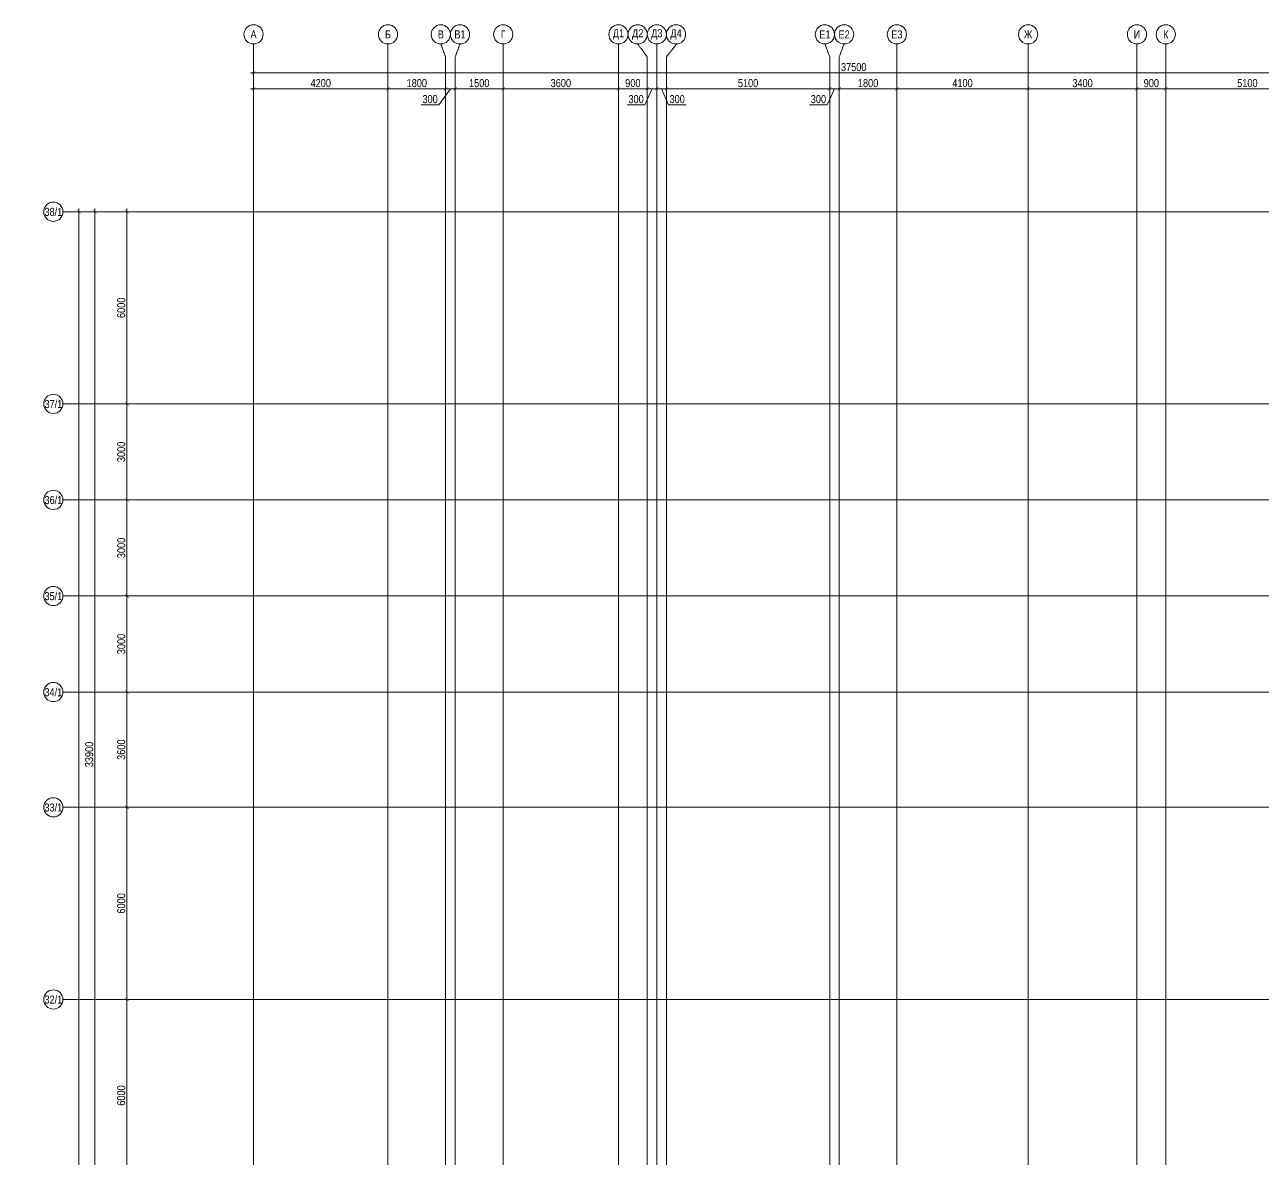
# Model space of a CAD drawing. Header units: millimetres. Extents: x -328335 to 1460319, y -208171 to 164069.
# Drawn here: x 293626 to 332320, y 105110 to 140539 of the extents above; entities that cross this region are included whole.
import ezdxf
from ezdxf import colors
from ezdxf.entities.mleader import LeaderData, LeaderLine
from ezdxf.enums import TextEntityAlignment as Align
from ezdxf.math import Vec2, Vec3

# ---------------------------------------------------------------- set-up
doc = ezdxf.new("R2010")
doc.units = ezdxf.units.MM
doc.header["$LTSCALE"] = 0.5
doc.linetypes.add('CENTER', pattern=[50.8, 31.75, -6.35, 6.35, -6.35])
doc.layers.get('Defpoints').update_dxf_attribs({"color": 140})
doc.layers.add('АЦ_Выноски', color=7, linetype='Continuous', lineweight=5)
doc.layers.add('РД_Оси_размер', color=8, linetype='Continuous', lineweight=0)
doc.layers.add('РД_Оси_100', color=7, linetype='Continuous', lineweight=0, true_color=0x525252)
doc.styles.add('style1', font='ARIALN.TTF')
doc.styles.add('ккк', font='isocpeur.ttf', dxfattribs={"width": 0.85, "oblique": 15})
doc.dimstyles.new('Dim100_ареал', dxfattribs={"dimscale": 100, "dimtxt": 2.5, "dimasz": 1, "dimexe": 1, "dimexo": 1, "dimgap": 0.5, "dimtad": 1, "dimzin": 12, "dimdsep": 46, "dimtxsty": 'style1', "dimblk": 'ARCHTICK', "dimcen": 1, "dimdle": 1, "dimaunit": 1, "dimadec": 0, "dimazin": 3, "dimtfac": 1, "dimtmove": 1, "dimatfit": 3, "dimldrblk": 'OPEN30', "dimfxl": 2, "dimfxlon": 1, "dimtolj": 1, "dimtzin": 0, "dimlwd": 5, "dimlwe": 5, "dimarcsym": 0})

# ---------------------------------------------------------------- blocks, each defined once
blk = doc.blocks.new('_Dot')
at = {"color": 0, "linetype": 'ByBlock', "lineweight": -2}
blk.add_line((-0.5, 0), (-1, 0), dxfattribs=at)
at = {"color": 0, "linetype": 'ByBlock', "const_width": 0.5}
blk.add_lwpolyline([(-0.25, 0, 1), (0.25, 0, 1)], format="xyb", close=True, dxfattribs=at)
blk = doc.blocks.new('A-iden')
at = {"linetype": 'Continuous', "lineweight": 5}
blk.add_circle((0, -4), 3, dxfattribs=at)
at = {"color": 0, "linetype": 'Continuous', "lineweight": 20, "style": 'ккк', "width": 0.85}
blk.add_attdef('ID', text='', height=4, dxfattribs=at).set_placement((0.31, -3.85), align=Align.MIDDLE_CENTER)
blk = doc.blocks.new('_ArchTick')
at = {"color": 0, "linetype": 'ByBlock', "const_width": 0.15}
blk.add_lwpolyline([(-0.5, -0.5), (0.5, 0.5)], dxfattribs=at)
blk = doc.blocks.new('*D215')
at = {"layer": 'Defpoints', "color": 0, "transparency": 16777216}
for p in [(-5455, 134700), (-2955, 134700), (-2955, 0)]:
    blk.add_point(p, dxfattribs=at)
at = {"layer": 'РД_Оси_размер', "color": 0, "lineweight": 5, "transparency": 16777216}
for p, q in [((-5255, 134700), (-5555, 134700)), ((-5455, -100), (-5455, 134800)), ((-5255, 0), (-5555, 0))]:
    blk.add_line(p, q, dxfattribs=at)
at = {"layer": 'РД_Оси_размер', "color": 0, "lineweight": 5, "transparency": 16777216, "xscale": 100, "yscale": 100, "zscale": 100}
for p, rotation in [((-5455, 134700), 90), ((-5455, 0), 270)]:
    blk.add_blockref('_ArchTick', p, dxfattribs=dict(at, rotation=rotation))
at = {"layer": 'РД_Оси_размер', "color": 0, "transparency": 16777216, "insert": (-5633, 67350), "char_height": 250, "attachment_point": 5, "rotation": 90, "style": 'style1'}
blk.add_mtext('\\A1;134700', dxfattribs=at)
blk = doc.blocks.new('_Open30')
at = {"color": 0, "linetype": 'ByBlock', "lineweight": -2}
for p, q in [((-1, 0.27), (0, 0)), ((0, 0), (-1, -0.27)), ((0, 0), (-1, 0))]:
    blk.add_line(p, q, dxfattribs=at)
blk = doc.blocks.new('*D244')
at = {"layer": 'Defpoints', "color": 0, "transparency": 16777216}
for p in [(-3955, 110100), (-2955, 110100), (-2955, 104100)]:
    blk.add_point(p, dxfattribs=at)
at = {"layer": 'РД_Оси_размер', "color": 0, "lineweight": 5, "transparency": 16777216}
for p, q in [((-3755, 110100), (-4055, 110100)), ((-3955, 104000), (-3955, 110200)), ((-3755, 104100), (-4055, 104100))]:
    blk.add_line(p, q, dxfattribs=at)
at = {"layer": 'РД_Оси_размер', "color": 0, "lineweight": 5, "transparency": 16777216, "xscale": 100, "yscale": 100, "zscale": 100}
for p, rotation in [((-3955, 110100), 90), ((-3955, 104100), 270)]:
    blk.add_blockref('_ArchTick', p, dxfattribs=dict(at, rotation=rotation))
at = {"layer": 'РД_Оси_размер', "color": 0, "transparency": 16777216, "insert": (-4133, 107100), "char_height": 250, "attachment_point": 5, "rotation": 90, "style": 'style1'}
blk.add_mtext('\\A1;6000', dxfattribs=at)
blk = doc.blocks.new('*D245')
at = {"layer": 'Defpoints', "color": 0, "transparency": 16777216}
for p in [(-3955, 116100), (-2955, 116100), (-2955, 110100)]:
    blk.add_point(p, dxfattribs=at)
at = {"layer": 'РД_Оси_размер', "color": 0, "lineweight": 5, "transparency": 16777216}
for p, q in [((-3755, 116100), (-4055, 116100)), ((-3955, 110000), (-3955, 116200)), ((-3755, 110100), (-4055, 110100))]:
    blk.add_line(p, q, dxfattribs=at)
at = {"layer": 'РД_Оси_размер', "color": 0, "lineweight": 5, "transparency": 16777216, "xscale": 100, "yscale": 100, "zscale": 100}
for p, rotation in [((-3955, 116100), 90), ((-3955, 110100), 270)]:
    blk.add_blockref('_ArchTick', p, dxfattribs=dict(at, rotation=rotation))
at = {"layer": 'РД_Оси_размер', "color": 0, "transparency": 16777216, "insert": (-4133, 113100), "char_height": 250, "attachment_point": 5, "rotation": 90, "style": 'style1'}
blk.add_mtext('\\A1;6000', dxfattribs=at)
blk = doc.blocks.new('*D246')
at = {"layer": 'Defpoints', "color": 0, "transparency": 16777216}
for p in [(-3955, 119700), (-2955, 119700), (-2955, 116100)]:
    blk.add_point(p, dxfattribs=at)
at = {"layer": 'РД_Оси_размер', "color": 0, "lineweight": 5, "transparency": 16777216}
for p, q in [((-3755, 119700), (-4055, 119700)), ((-3955, 116000), (-3955, 119800)), ((-3755, 116100), (-4055, 116100))]:
    blk.add_line(p, q, dxfattribs=at)
at = {"layer": 'РД_Оси_размер', "color": 0, "lineweight": 5, "transparency": 16777216, "xscale": 100, "yscale": 100, "zscale": 100}
for p, rotation in [((-3955, 119700), 90), ((-3955, 116100), 270)]:
    blk.add_blockref('_ArchTick', p, dxfattribs=dict(at, rotation=rotation))
at = {"layer": 'РД_Оси_размер', "color": 0, "transparency": 16777216, "insert": (-4133, 117900), "char_height": 250, "attachment_point": 5, "rotation": 90, "style": 'style1'}
blk.add_mtext('\\A1;3600', dxfattribs=at)
blk = doc.blocks.new('*D247')
at = {"layer": 'Defpoints', "color": 0, "transparency": 16777216}
for p in [(-3955, 122700), (-2955, 122700), (-2955, 119700)]:
    blk.add_point(p, dxfattribs=at)
at = {"layer": 'РД_Оси_размер', "color": 0, "lineweight": 5, "transparency": 16777216}
for p, q in [((-3755, 122700), (-4055, 122700)), ((-3955, 119600), (-3955, 122800)), ((-3755, 119700), (-4055, 119700))]:
    blk.add_line(p, q, dxfattribs=at)
at = {"layer": 'РД_Оси_размер', "color": 0, "lineweight": 5, "transparency": 16777216, "xscale": 100, "yscale": 100, "zscale": 100}
for p, rotation in [((-3955, 122700), 90), ((-3955, 119700), 270)]:
    blk.add_blockref('_ArchTick', p, dxfattribs=dict(at, rotation=rotation))
at = {"layer": 'РД_Оси_размер', "color": 0, "transparency": 16777216, "insert": (-4133, 121200), "char_height": 250, "attachment_point": 5, "rotation": 90, "style": 'style1'}
blk.add_mtext('\\A1;3000', dxfattribs=at)
blk = doc.blocks.new('*D248')
at = {"layer": 'Defpoints', "color": 0, "transparency": 16777216}
for p in [(-3955, 125700), (-2955, 125700), (-2955, 122700)]:
    blk.add_point(p, dxfattribs=at)
at = {"layer": 'РД_Оси_размер', "color": 0, "lineweight": 5, "transparency": 16777216}
for p, q in [((-3955, 122600), (-3955, 125800)), ((-3755, 125700), (-4055, 125700)), ((-3755, 122700), (-4055, 122700))]:
    blk.add_line(p, q, dxfattribs=at)
at = {"layer": 'РД_Оси_размер', "color": 0, "lineweight": 5, "transparency": 16777216, "xscale": 100, "yscale": 100, "zscale": 100}
for p, rotation in [((-3955, 125700), 90), ((-3955, 122700), 270)]:
    blk.add_blockref('_ArchTick', p, dxfattribs=dict(at, rotation=rotation))
at = {"layer": 'РД_Оси_размер', "color": 0, "transparency": 16777216, "insert": (-4133, 124200), "char_height": 250, "attachment_point": 5, "rotation": 90, "style": 'style1'}
blk.add_mtext('\\A1;3000', dxfattribs=at)
blk = doc.blocks.new('*D249')
at = {"layer": 'Defpoints', "color": 0, "transparency": 16777216}
for p in [(-3955, 128700), (-2955, 128700), (-2955, 125700)]:
    blk.add_point(p, dxfattribs=at)
at = {"layer": 'РД_Оси_размер', "color": 0, "lineweight": 5, "transparency": 16777216}
for p, q in [((-3755, 128700), (-4055, 128700)), ((-3955, 125600), (-3955, 128800)), ((-3755, 125700), (-4055, 125700))]:
    blk.add_line(p, q, dxfattribs=at)
at = {"layer": 'РД_Оси_размер', "color": 0, "lineweight": 5, "transparency": 16777216, "xscale": 100, "yscale": 100, "zscale": 100}
for p, rotation in [((-3955, 128700), 90), ((-3955, 125700), 270)]:
    blk.add_blockref('_ArchTick', p, dxfattribs=dict(at, rotation=rotation))
at = {"layer": 'РД_Оси_размер', "color": 0, "transparency": 16777216, "insert": (-4133, 127200), "char_height": 250, "attachment_point": 5, "rotation": 90, "style": 'style1'}
blk.add_mtext('\\A1;3000', dxfattribs=at)
blk = doc.blocks.new('*D250')
at = {"layer": 'Defpoints', "color": 0, "transparency": 16777216}
for p in [(-3955, 134700), (-2955, 134700), (-2955, 128700)]:
    blk.add_point(p, dxfattribs=at)
at = {"layer": 'РД_Оси_размер', "color": 0, "lineweight": 5, "transparency": 16777216}
for p, q in [((-3755, 134700), (-4055, 134700)), ((-3955, 128600), (-3955, 134800)), ((-3755, 128700), (-4055, 128700))]:
    blk.add_line(p, q, dxfattribs=at)
at = {"layer": 'РД_Оси_размер', "color": 0, "lineweight": 5, "transparency": 16777216, "xscale": 100, "yscale": 100, "zscale": 100}
for p, rotation in [((-3955, 134700), 90), ((-3955, 128700), 270)]:
    blk.add_blockref('_ArchTick', p, dxfattribs=dict(at, rotation=rotation))
at = {"layer": 'РД_Оси_размер', "color": 0, "transparency": 16777216, "insert": (-4133, 131700), "char_height": 250, "attachment_point": 5, "rotation": 90, "style": 'style1'}
blk.add_mtext('\\A1;6000', dxfattribs=at)
blk = doc.blocks.new('*D303')
at = {"layer": 'Defpoints', "color": 0, "transparency": 16777216}
for p in [(-4955, 134700), (-2955, 134700), (-2955, 100800)]:
    blk.add_point(p, dxfattribs=at)
at = {"layer": 'РД_Оси_размер', "color": 0, "lineweight": 5, "transparency": 16777216}
for p, q in [((-4755, 134700), (-5055, 134700)), ((-4955, 100700), (-4955, 134800)), ((-4755, 100800), (-5055, 100800))]:
    blk.add_line(p, q, dxfattribs=at)
at = {"layer": 'РД_Оси_размер', "color": 0, "lineweight": 5, "transparency": 16777216, "xscale": 100, "yscale": 100, "zscale": 100}
for p, rotation in [((-4955, 134700), 90), ((-4955, 100800), 270)]:
    blk.add_blockref('_ArchTick', p, dxfattribs=dict(at, rotation=rotation))
at = {"layer": 'РД_Оси_размер', "color": 0, "transparency": 16777216, "insert": (-5133, 117750), "char_height": 250, "attachment_point": 5, "rotation": 90, "style": 'style1'}
blk.add_mtext('\\A1;33900', dxfattribs=at)
blk = doc.blocks.new('*D346')
at = {"layer": 'Defpoints', "color": 0, "transparency": 16777216}
for p in [(37500, 139039), (0, 137039), (37500, 137039)]:
    blk.add_point(p, dxfattribs=at)
at = {"layer": 'РД_Оси_размер', "color": 0, "lineweight": 5, "transparency": 16777216}
for p, q in [((-100, 139039), (37600, 139039)), ((0, 138839), (0, 139139)), ((37500, 138839), (37500, 139139))]:
    blk.add_line(p, q, dxfattribs=at)
at = {"layer": 'РД_Оси_размер', "color": 0, "lineweight": 5, "transparency": 16777216, "xscale": 100, "yscale": 100, "zscale": 100, "rotation": 180}
blk.add_blockref('_ArchTick', (0, 139039), dxfattribs=at)
at = {"layer": 'РД_Оси_размер', "color": 0, "lineweight": 5, "transparency": 16777216, "xscale": 100, "yscale": 100, "zscale": 100}
blk.add_blockref('_ArchTick', (37500, 139039), dxfattribs=at)
at = {"layer": 'РД_Оси_размер', "color": 0, "transparency": 16777216, "insert": (18750, 139216), "char_height": 250, "attachment_point": 5, "style": 'style1'}
blk.add_mtext('\\A1;37500', dxfattribs=at)
blk = doc.blocks.new('*D348')
at = {"layer": 'Defpoints', "color": 0, "transparency": 16777216}
for p in [(4200, 138539), (0, 137039), (4200, 137039)]:
    blk.add_point(p, dxfattribs=at)
at = {"layer": 'РД_Оси_размер', "color": 0, "lineweight": 5, "transparency": 16777216}
for p, q in [((-100, 138539), (4300, 138539)), ((0, 138339), (0, 138639)), ((4200, 138339), (4200, 138639))]:
    blk.add_line(p, q, dxfattribs=at)
at = {"layer": 'РД_Оси_размер', "color": 0, "lineweight": 5, "transparency": 16777216, "xscale": 100, "yscale": 100, "zscale": 100, "rotation": 180}
blk.add_blockref('_ArchTick', (0, 138539), dxfattribs=at)
at = {"layer": 'РД_Оси_размер', "color": 0, "lineweight": 5, "transparency": 16777216, "xscale": 100, "yscale": 100, "zscale": 100}
blk.add_blockref('_ArchTick', (4200, 138539), dxfattribs=at)
at = {"layer": 'РД_Оси_размер', "color": 0, "transparency": 16777216, "insert": (2100, 138716), "char_height": 250, "attachment_point": 5, "style": 'style1'}
blk.add_mtext('\\A1;4200', dxfattribs=at)
blk = doc.blocks.new('*D349')
at = {"layer": 'Defpoints', "color": 0, "transparency": 16777216}
for p in [(6000, 138539), (4200, 137039), (6000, 137039)]:
    blk.add_point(p, dxfattribs=at)
at = {"layer": 'РД_Оси_размер', "color": 0, "lineweight": 5, "transparency": 16777216}
for p, q in [((4100, 138539), (6100, 138539)), ((4200, 138339), (4200, 138639)), ((6000, 138339), (6000, 138639))]:
    blk.add_line(p, q, dxfattribs=at)
at = {"layer": 'РД_Оси_размер', "color": 0, "lineweight": 5, "transparency": 16777216, "xscale": 100, "yscale": 100, "zscale": 100, "rotation": 180}
blk.add_blockref('_ArchTick', (4200, 138539), dxfattribs=at)
at = {"layer": 'РД_Оси_размер', "color": 0, "lineweight": 5, "transparency": 16777216, "xscale": 100, "yscale": 100, "zscale": 100}
blk.add_blockref('_ArchTick', (6000, 138539), dxfattribs=at)
at = {"layer": 'РД_Оси_размер', "color": 0, "transparency": 16777216, "insert": (5100, 138716), "char_height": 250, "attachment_point": 5, "style": 'style1'}
blk.add_mtext('\\A1;1800', dxfattribs=at)
blk = doc.blocks.new('*D350')
at = {"layer": 'Defpoints', "color": 0, "transparency": 16777216}
for p in [(6300, 138539), (6000, 137039), (6300, 137039)]:
    blk.add_point(p, dxfattribs=at)
at = {"layer": 'РД_Оси_размер', "color": 0, "lineweight": 5, "transparency": 16777216}
for p, q in [((6150, 138539), (5792, 138039)), ((5900, 138539), (6400, 138539)), ((6000, 138339), (6000, 138639)), ((6300, 138339), (6300, 138639)), ((5792, 138039), (5240, 138039))]:
    blk.add_line(p, q, dxfattribs=at)
at = {"layer": 'РД_Оси_размер', "color": 0, "lineweight": 5, "transparency": 16777216, "xscale": 100, "yscale": 100, "zscale": 100, "rotation": 180}
blk.add_blockref('_ArchTick', (6000, 138539), dxfattribs=at)
at = {"layer": 'РД_Оси_размер', "color": 0, "lineweight": 5, "transparency": 16777216, "xscale": 100, "yscale": 100, "zscale": 100}
blk.add_blockref('_ArchTick', (6300, 138539), dxfattribs=at)
at = {"layer": 'РД_Оси_размер', "color": 0, "transparency": 16777216, "insert": (5516, 138216), "char_height": 250, "attachment_point": 5, "style": 'style1'}
blk.add_mtext('\\A1;300', dxfattribs=at)
blk = doc.blocks.new('*D351')
at = {"layer": 'Defpoints', "color": 0, "transparency": 16777216}
for p in [(7800, 138539), (6300, 137039), (7800, 137039)]:
    blk.add_point(p, dxfattribs=at)
at = {"layer": 'РД_Оси_размер', "color": 0, "lineweight": 5, "transparency": 16777216}
for p, q in [((6200, 138539), (7900, 138539)), ((6300, 138339), (6300, 138639)), ((7800, 138339), (7800, 138639))]:
    blk.add_line(p, q, dxfattribs=at)
at = {"layer": 'РД_Оси_размер', "color": 0, "lineweight": 5, "transparency": 16777216, "xscale": 100, "yscale": 100, "zscale": 100, "rotation": 180}
blk.add_blockref('_ArchTick', (6300, 138539), dxfattribs=at)
at = {"layer": 'РД_Оси_размер', "color": 0, "lineweight": 5, "transparency": 16777216, "xscale": 100, "yscale": 100, "zscale": 100}
blk.add_blockref('_ArchTick', (7800, 138539), dxfattribs=at)
at = {"layer": 'РД_Оси_размер', "color": 0, "transparency": 16777216, "insert": (7050, 138716), "char_height": 250, "attachment_point": 5, "style": 'style1'}
blk.add_mtext('\\A1;1500', dxfattribs=at)
blk = doc.blocks.new('*D352')
at = {"layer": 'Defpoints', "color": 0, "transparency": 16777216}
for p in [(11400, 138539), (7800, 137039), (11400, 137039)]:
    blk.add_point(p, dxfattribs=at)
at = {"layer": 'РД_Оси_размер', "color": 0, "lineweight": 5, "transparency": 16777216}
for p, q in [((7700, 138539), (11500, 138539)), ((7800, 138339), (7800, 138639)), ((11400, 138339), (11400, 138639))]:
    blk.add_line(p, q, dxfattribs=at)
at = {"layer": 'РД_Оси_размер', "color": 0, "lineweight": 5, "transparency": 16777216, "xscale": 100, "yscale": 100, "zscale": 100, "rotation": 180}
blk.add_blockref('_ArchTick', (7800, 138539), dxfattribs=at)
at = {"layer": 'РД_Оси_размер', "color": 0, "lineweight": 5, "transparency": 16777216, "xscale": 100, "yscale": 100, "zscale": 100}
blk.add_blockref('_ArchTick', (11400, 138539), dxfattribs=at)
at = {"layer": 'РД_Оси_размер', "color": 0, "transparency": 16777216, "insert": (9600, 138716), "char_height": 250, "attachment_point": 5, "style": 'style1'}
blk.add_mtext('\\A1;3600', dxfattribs=at)
blk = doc.blocks.new('*D353')
at = {"layer": 'Defpoints', "color": 0, "transparency": 16777216}
for p in [(12300, 138539), (11400, 137039), (12300, 137039)]:
    blk.add_point(p, dxfattribs=at)
at = {"layer": 'РД_Оси_размер', "color": 0, "lineweight": 5, "transparency": 16777216}
for p, q in [((11300, 138539), (12400, 138539)), ((11400, 138339), (11400, 138639)), ((12300, 138339), (12300, 138639))]:
    blk.add_line(p, q, dxfattribs=at)
at = {"layer": 'РД_Оси_размер', "color": 0, "lineweight": 5, "transparency": 16777216, "xscale": 100, "yscale": 100, "zscale": 100, "rotation": 180}
blk.add_blockref('_ArchTick', (11400, 138539), dxfattribs=at)
at = {"layer": 'РД_Оси_размер', "color": 0, "lineweight": 5, "transparency": 16777216, "xscale": 100, "yscale": 100, "zscale": 100}
blk.add_blockref('_ArchTick', (12300, 138539), dxfattribs=at)
at = {"layer": 'РД_Оси_размер', "color": 0, "transparency": 16777216, "insert": (11850, 138716), "char_height": 250, "attachment_point": 5, "style": 'style1'}
blk.add_mtext('\\A1;900', dxfattribs=at)
blk = doc.blocks.new('*D354')
at = {"layer": 'Defpoints', "color": 0, "transparency": 16777216}
for p in [(12600, 138539), (12300, 137039), (12600, 137039)]:
    blk.add_point(p, dxfattribs=at)
at = {"layer": 'РД_Оси_размер', "color": 0, "lineweight": 5, "transparency": 16777216}
for p, q in [((12200, 138539), (12700, 138539)), ((12450, 138539), (12229, 138039)), ((12300, 138339), (12300, 138639)), ((12600, 138339), (12600, 138639)), ((12229, 138039), (11676, 138039))]:
    blk.add_line(p, q, dxfattribs=at)
at = {"layer": 'РД_Оси_размер', "color": 0, "lineweight": 5, "transparency": 16777216, "xscale": 100, "yscale": 100, "zscale": 100, "rotation": 180}
blk.add_blockref('_ArchTick', (12300, 138539), dxfattribs=at)
at = {"layer": 'РД_Оси_размер', "color": 0, "lineweight": 5, "transparency": 16777216, "xscale": 100, "yscale": 100, "zscale": 100}
blk.add_blockref('_ArchTick', (12600, 138539), dxfattribs=at)
at = {"layer": 'РД_Оси_размер', "color": 0, "transparency": 16777216, "insert": (11952, 138216), "char_height": 250, "attachment_point": 5, "style": 'style1'}
blk.add_mtext('\\A1;300', dxfattribs=at)
blk = doc.blocks.new('*D355')
at = {"layer": 'Defpoints', "color": 0, "transparency": 16777216}
for p in [(12900, 138539), (12600, 137039), (12900, 137039)]:
    blk.add_point(p, dxfattribs=at)
at = {"layer": 'РД_Оси_размер', "color": 0, "lineweight": 5, "transparency": 16777216}
for p, q in [((12500, 138539), (13000, 138539)), ((12600, 138339), (12600, 138639)), ((12750, 138539), (12959, 138039)), ((12900, 138339), (12900, 138639)), ((12959, 138039), (13511, 138039))]:
    blk.add_line(p, q, dxfattribs=at)
at = {"layer": 'РД_Оси_размер', "color": 0, "lineweight": 5, "transparency": 16777216, "xscale": 100, "yscale": 100, "zscale": 100, "rotation": 180}
blk.add_blockref('_ArchTick', (12600, 138539), dxfattribs=at)
at = {"layer": 'РД_Оси_размер', "color": 0, "lineweight": 5, "transparency": 16777216, "xscale": 100, "yscale": 100, "zscale": 100}
blk.add_blockref('_ArchTick', (12900, 138539), dxfattribs=at)
at = {"layer": 'РД_Оси_размер', "color": 0, "transparency": 16777216, "insert": (13235, 138216), "char_height": 250, "attachment_point": 5, "style": 'style1'}
blk.add_mtext('\\A1;300', dxfattribs=at)
blk = doc.blocks.new('*D356')
at = {"layer": 'Defpoints', "color": 0, "transparency": 16777216}
for p in [(18000, 138539), (12900, 137039), (18000, 137039)]:
    blk.add_point(p, dxfattribs=at)
at = {"layer": 'РД_Оси_размер', "color": 0, "lineweight": 5, "transparency": 16777216}
for p, q in [((12800, 138539), (18100, 138539)), ((12900, 138339), (12900, 138639)), ((18000, 138339), (18000, 138639))]:
    blk.add_line(p, q, dxfattribs=at)
at = {"layer": 'РД_Оси_размер', "color": 0, "lineweight": 5, "transparency": 16777216, "xscale": 100, "yscale": 100, "zscale": 100, "rotation": 180}
blk.add_blockref('_ArchTick', (12900, 138539), dxfattribs=at)
at = {"layer": 'РД_Оси_размер', "color": 0, "lineweight": 5, "transparency": 16777216, "xscale": 100, "yscale": 100, "zscale": 100}
blk.add_blockref('_ArchTick', (18000, 138539), dxfattribs=at)
at = {"layer": 'РД_Оси_размер', "color": 0, "transparency": 16777216, "insert": (15450, 138716), "char_height": 250, "attachment_point": 5, "style": 'style1'}
blk.add_mtext('\\A1;5100', dxfattribs=at)
blk = doc.blocks.new('*D357')
at = {"layer": 'Defpoints', "color": 0, "transparency": 16777216}
for p in [(18300, 138539), (18000, 137039), (18300, 137039)]:
    blk.add_point(p, dxfattribs=at)
at = {"layer": 'РД_Оси_размер', "color": 0, "lineweight": 5, "transparency": 16777216}
for p, q in [((17900, 138539), (18400, 138539)), ((18150, 138539), (17925, 138039)), ((18000, 138339), (18000, 138639)), ((18300, 138339), (18300, 138639)), ((17925, 138039), (17372, 138039))]:
    blk.add_line(p, q, dxfattribs=at)
at = {"layer": 'РД_Оси_размер', "color": 0, "lineweight": 5, "transparency": 16777216, "xscale": 100, "yscale": 100, "zscale": 100, "rotation": 180}
blk.add_blockref('_ArchTick', (18000, 138539), dxfattribs=at)
at = {"layer": 'РД_Оси_размер', "color": 0, "lineweight": 5, "transparency": 16777216, "xscale": 100, "yscale": 100, "zscale": 100}
blk.add_blockref('_ArchTick', (18300, 138539), dxfattribs=at)
at = {"layer": 'РД_Оси_размер', "color": 0, "transparency": 16777216, "insert": (17648, 138216), "char_height": 250, "attachment_point": 5, "style": 'style1'}
blk.add_mtext('\\A1;300', dxfattribs=at)
blk = doc.blocks.new('*D358')
at = {"layer": 'Defpoints', "color": 0, "transparency": 16777216}
for p in [(20100, 138539), (18300, 137039), (20100, 137039)]:
    blk.add_point(p, dxfattribs=at)
at = {"layer": 'РД_Оси_размер', "color": 0, "lineweight": 5, "transparency": 16777216}
for p, q in [((18200, 138539), (20200, 138539)), ((18300, 138339), (18300, 138639)), ((20100, 138339), (20100, 138639))]:
    blk.add_line(p, q, dxfattribs=at)
at = {"layer": 'РД_Оси_размер', "color": 0, "lineweight": 5, "transparency": 16777216, "xscale": 100, "yscale": 100, "zscale": 100, "rotation": 180}
blk.add_blockref('_ArchTick', (18300, 138539), dxfattribs=at)
at = {"layer": 'РД_Оси_размер', "color": 0, "lineweight": 5, "transparency": 16777216, "xscale": 100, "yscale": 100, "zscale": 100}
blk.add_blockref('_ArchTick', (20100, 138539), dxfattribs=at)
at = {"layer": 'РД_Оси_размер', "color": 0, "transparency": 16777216, "insert": (19200, 138716), "char_height": 250, "attachment_point": 5, "style": 'style1'}
blk.add_mtext('\\A1;1800', dxfattribs=at)
blk = doc.blocks.new('*D359')
at = {"layer": 'Defpoints', "color": 0, "transparency": 16777216}
for p in [(24200, 138539), (20100, 137039), (24200, 137039)]:
    blk.add_point(p, dxfattribs=at)
at = {"layer": 'РД_Оси_размер', "color": 0, "lineweight": 5, "transparency": 16777216}
for p, q in [((20000, 138539), (24300, 138539)), ((20100, 138339), (20100, 138639)), ((24200, 138339), (24200, 138639))]:
    blk.add_line(p, q, dxfattribs=at)
at = {"layer": 'РД_Оси_размер', "color": 0, "lineweight": 5, "transparency": 16777216, "xscale": 100, "yscale": 100, "zscale": 100, "rotation": 180}
blk.add_blockref('_ArchTick', (20100, 138539), dxfattribs=at)
at = {"layer": 'РД_Оси_размер', "color": 0, "lineweight": 5, "transparency": 16777216, "xscale": 100, "yscale": 100, "zscale": 100}
blk.add_blockref('_ArchTick', (24200, 138539), dxfattribs=at)
at = {"layer": 'РД_Оси_размер', "color": 0, "transparency": 16777216, "insert": (22150, 138716), "char_height": 250, "attachment_point": 5, "style": 'style1'}
blk.add_mtext('\\A1;4100', dxfattribs=at)
blk = doc.blocks.new('*D360')
at = {"layer": 'Defpoints', "color": 0, "transparency": 16777216}
for p in [(27600, 138539), (24200, 137039), (27600, 137039)]:
    blk.add_point(p, dxfattribs=at)
at = {"layer": 'РД_Оси_размер', "color": 0, "lineweight": 5, "transparency": 16777216}
for p, q in [((24100, 138539), (27700, 138539)), ((24200, 138339), (24200, 138639)), ((27600, 138339), (27600, 138639))]:
    blk.add_line(p, q, dxfattribs=at)
at = {"layer": 'РД_Оси_размер', "color": 0, "lineweight": 5, "transparency": 16777216, "xscale": 100, "yscale": 100, "zscale": 100, "rotation": 180}
blk.add_blockref('_ArchTick', (24200, 138539), dxfattribs=at)
at = {"layer": 'РД_Оси_размер', "color": 0, "lineweight": 5, "transparency": 16777216, "xscale": 100, "yscale": 100, "zscale": 100}
blk.add_blockref('_ArchTick', (27600, 138539), dxfattribs=at)
at = {"layer": 'РД_Оси_размер', "color": 0, "transparency": 16777216, "insert": (25900, 138716), "char_height": 250, "attachment_point": 5, "style": 'style1'}
blk.add_mtext('\\A1;3400', dxfattribs=at)
blk = doc.blocks.new('*D361')
at = {"layer": 'Defpoints', "color": 0, "transparency": 16777216}
for p in [(28500, 138539), (27600, 137039), (28500, 137039)]:
    blk.add_point(p, dxfattribs=at)
at = {"layer": 'РД_Оси_размер', "color": 0, "lineweight": 5, "transparency": 16777216}
for p, q in [((27500, 138539), (28600, 138539)), ((27600, 138339), (27600, 138639)), ((28500, 138339), (28500, 138639))]:
    blk.add_line(p, q, dxfattribs=at)
at = {"layer": 'РД_Оси_размер', "color": 0, "lineweight": 5, "transparency": 16777216, "xscale": 100, "yscale": 100, "zscale": 100, "rotation": 180}
blk.add_blockref('_ArchTick', (27600, 138539), dxfattribs=at)
at = {"layer": 'РД_Оси_размер', "color": 0, "lineweight": 5, "transparency": 16777216, "xscale": 100, "yscale": 100, "zscale": 100}
blk.add_blockref('_ArchTick', (28500, 138539), dxfattribs=at)
at = {"layer": 'РД_Оси_размер', "color": 0, "transparency": 16777216, "insert": (28050, 138716), "char_height": 250, "attachment_point": 5, "style": 'style1'}
blk.add_mtext('\\A1;900', dxfattribs=at)
blk = doc.blocks.new('*D362')
at = {"layer": 'Defpoints', "color": 0, "transparency": 16777216}
for p in [(33600, 138539), (28500, 137039), (33600, 137039)]:
    blk.add_point(p, dxfattribs=at)
at = {"layer": 'РД_Оси_размер', "color": 0, "lineweight": 5, "transparency": 16777216}
for p, q in [((28400, 138539), (33700, 138539)), ((28500, 138339), (28500, 138639)), ((33600, 138339), (33600, 138639))]:
    blk.add_line(p, q, dxfattribs=at)
at = {"layer": 'РД_Оси_размер', "color": 0, "lineweight": 5, "transparency": 16777216, "xscale": 100, "yscale": 100, "zscale": 100, "rotation": 180}
blk.add_blockref('_ArchTick', (28500, 138539), dxfattribs=at)
at = {"layer": 'РД_Оси_размер', "color": 0, "lineweight": 5, "transparency": 16777216, "xscale": 100, "yscale": 100, "zscale": 100}
blk.add_blockref('_ArchTick', (33600, 138539), dxfattribs=at)
at = {"layer": 'РД_Оси_размер', "color": 0, "transparency": 16777216, "insert": (31050, 138716), "char_height": 250, "attachment_point": 5, "style": 'style1'}
blk.add_mtext('\\A1;5100', dxfattribs=at)
blk = doc.blocks.new('СОШ_2200_АР_ОСИ_М100_28.05.24')
at = {"layer": 'РД_Оси_100', "color": 8, "linetype": 'CENTER', "true_color": 0x808080}
for p, q in [((0, -6155), (0, 139938.679)), ((4200, -6155), (4200, 139938.679)), ((20100, -6155), (20100, 139938.679)), ((24200, -6155), (24200, 139938.679)), ((27600, -6155), (27600, 139938.679)), ((-5954.958, 134700), (119910, 134700)), ((-5954.958, 128700), (119910, 128700)), ((-5954.958, 125700), (119910, 125700)), ((-5954.958, 122700), (119910, 122700)), ((-5954.958, 119700), (119910, 119700)), ((-5954.958, 116100), (119910, 116100)), ((-5954.958, 110100), (119910, 110100))]:
    blk.add_line(p, q, dxfattribs=at)
for points in [[(5849.555, 139938.679), (6000, 139538.679), (6000, -6194.559)], [(6300, -6195.83), (6300, 139538.679), (6450, 139938.679)], [(7800, -6155), (7800, 139938.679)], [(11400, 139938.679), (11400, -6155)], [(12000.12, -6155), (12300, -5755), (12300, 139538.679), (12000, 139938.679)], [(12600, -6155), (12600, 139938.679)], [(13200, -6155), (12900, -5755), (12900, 139538.679), (13220.167, 139939.357)], [(17850, 139938.679), (18000, 139538.679), (18000, -6194.092)], [(18300, -6196.31), (18300, 139538.679), (18450, 139938.679)], [(28500, -6155), (28500, 139938.679)]]:
    blk.add_lwpolyline(points, dxfattribs=at)
at = {"layer": 'РД_Оси_100', "color": 0}
ref = blk.add_blockref('A-iden', (0, 140638.679), dxfattribs=dict(at, xscale=100, yscale=100, zscale=100))
ref.add_attrib('ID', 'А', dxfattribs={"layer": '0', "linetype": 'Continuous', "height": 250, "style": 'style1'}).set_placement((0, 140238.679), align=Align.MIDDLE)
ref = blk.add_blockref('A-iden', (4200, 140638.679), dxfattribs=dict(at, xscale=100, yscale=100, zscale=100))
ref.add_attrib('ID', 'Б', dxfattribs={"layer": '0', "linetype": 'Continuous', "height": 250, "style": 'style1'}).set_placement((4200, 140238.679), align=Align.MIDDLE)
ref = blk.add_blockref('A-iden', (5850, 140638.678), dxfattribs=dict(at, xscale=100, yscale=100, zscale=100))
ref.add_attrib('ID', 'В', dxfattribs={"layer": '0', "linetype": 'Continuous', "height": 250, "style": 'style1'}).set_placement((5850, 140238.678), align=Align.MIDDLE)
ref = blk.add_blockref('A-iden', (6450, 140638.679), dxfattribs=dict(at, xscale=100, yscale=100, zscale=100))
ref.add_attrib('ID', 'В1', dxfattribs={"layer": '0', "linetype": 'Continuous', "height": 250, "style": 'style1'}).set_placement((6450, 140238.679), align=Align.MIDDLE)
ref = blk.add_blockref('A-iden', (7800, 140638.679), dxfattribs=dict(at, xscale=100, yscale=100, zscale=100))
ref.add_attrib('ID', 'Г', dxfattribs={"layer": '0', "linetype": 'Continuous', "height": 250, "style": 'style1'}).set_placement((7800, 140238.679), align=Align.MIDDLE)
ref = blk.add_blockref('A-iden', (11400, 140638.679), dxfattribs=dict(at, xscale=100, yscale=100, zscale=100))
ref.add_attrib('ID', 'Д1', dxfattribs={"layer": '0', "linetype": 'Continuous', "height": 250, "style": 'style1'}).set_placement((11400, 140238.679), align=Align.MIDDLE)
ref = blk.add_blockref('A-iden', (12000, 140638.679), dxfattribs=dict(at, xscale=100, yscale=100, zscale=100))
ref.add_attrib('ID', 'Д2', dxfattribs={"layer": '0', "linetype": 'Continuous', "height": 250, "style": 'style1'}).set_placement((12000, 140238.679), align=Align.MIDDLE)
ref = blk.add_blockref('A-iden', (12600, 140638.679), dxfattribs=dict(at, xscale=100, yscale=100, zscale=100))
ref.add_attrib('ID', 'Д3', dxfattribs={"layer": '0', "linetype": 'Continuous', "height": 250, "style": 'style1'}).set_placement((12600, 140238.679), align=Align.MIDDLE)
ref = blk.add_blockref('A-iden', (13200, 140638.678), dxfattribs=dict(at, xscale=100, yscale=100, zscale=100))
ref.add_attrib('ID', 'Д4', dxfattribs={"layer": '0', "linetype": 'Continuous', "height": 250, "style": 'style1'}).set_placement((13200, 140238.678), align=Align.MIDDLE)
ref = blk.add_blockref('A-iden', (17850, 140638.679), dxfattribs=dict(at, xscale=100, yscale=100, zscale=100))
ref.add_attrib('ID', 'Е1', dxfattribs={"layer": '0', "linetype": 'Continuous', "height": 250, "style": 'style1'}).set_placement((17850, 140238.679), align=Align.MIDDLE)
ref = blk.add_blockref('A-iden', (18450, 140638.679), dxfattribs=dict(at, xscale=100, yscale=100, zscale=100))
ref.add_attrib('ID', 'Е2', dxfattribs={"layer": '0', "linetype": 'Continuous', "height": 250, "style": 'style1'}).set_placement((18450, 140238.679), align=Align.MIDDLE)
ref = blk.add_blockref('A-iden', (20100, 140638.679), dxfattribs=dict(at, xscale=100, yscale=100, zscale=100))
ref.add_attrib('ID', 'Е3', dxfattribs={"layer": '0', "linetype": 'Continuous', "height": 250, "style": 'style1'}).set_placement((20100, 140238.679), align=Align.MIDDLE)
ref = blk.add_blockref('A-iden', (24200, 140638.679), dxfattribs=dict(at, xscale=100, yscale=100, zscale=100))
ref.add_attrib('ID', 'Ж', dxfattribs={"layer": '0', "linetype": 'Continuous', "height": 250, "style": 'style1'}).set_placement((24200, 140238.679), align=Align.MIDDLE)
ref = blk.add_blockref('A-iden', (27600, 140638.679), dxfattribs=dict(at, xscale=100, yscale=100, zscale=100))
ref.add_attrib('ID', 'И', dxfattribs={"layer": '0', "linetype": 'Continuous', "height": 250, "style": 'style1'}).set_placement((27600, 140238.679), align=Align.MIDDLE)
ref = blk.add_blockref('A-iden', (28500, 140638.679), dxfattribs=dict(at, xscale=100, yscale=100, zscale=100))
ref.add_attrib('ID', 'К', dxfattribs={"layer": '0', "linetype": 'Continuous', "height": 250, "style": 'style1'}).set_placement((28500, 140238.679), align=Align.MIDDLE)
ref = blk.add_blockref('A-iden', (-6254.958, 135100), dxfattribs=dict(at, xscale=100, yscale=100, zscale=100))
ref.add_attrib('ID', '38/1', dxfattribs={"layer": '0', "linetype": 'Continuous', "height": 250, "style": 'style1'}).set_placement((-6254.958, 134700), align=Align.MIDDLE)
ref = blk.add_blockref('A-iden', (-6254.958, 129100), dxfattribs=dict(at, xscale=100, yscale=100, zscale=100))
ref.add_attrib('ID', '37/1', dxfattribs={"layer": '0', "linetype": 'Continuous', "height": 250, "style": 'style1'}).set_placement((-6254.958, 128700), align=Align.MIDDLE)
ref = blk.add_blockref('A-iden', (-6254.958, 126100), dxfattribs=dict(at, xscale=100, yscale=100, zscale=100))
ref.add_attrib('ID', '36/1', dxfattribs={"layer": '0', "linetype": 'Continuous', "height": 250, "style": 'style1'}).set_placement((-6254.958, 125700), align=Align.MIDDLE)
ref = blk.add_blockref('A-iden', (-6254.958, 123100), dxfattribs=dict(at, xscale=100, yscale=100, zscale=100))
ref.add_attrib('ID', '35/1', dxfattribs={"layer": '0', "linetype": 'Continuous', "height": 250, "style": 'style1'}).set_placement((-6254.958, 122700), align=Align.MIDDLE)
ref = blk.add_blockref('A-iden', (-6254.958, 120100), dxfattribs=dict(at, xscale=100, yscale=100, zscale=100))
ref.add_attrib('ID', '34/1', dxfattribs={"layer": '0', "linetype": 'Continuous', "height": 250, "style": 'style1'}).set_placement((-6254.958, 119700), align=Align.MIDDLE)
ref = blk.add_blockref('A-iden', (-6254.958, 116500), dxfattribs=dict(at, xscale=100, yscale=100, zscale=100))
ref.add_attrib('ID', '33/1', dxfattribs={"layer": '0', "linetype": 'Continuous', "height": 250, "style": 'style1'}).set_placement((-6254.958, 116100), align=Align.MIDDLE)
ref = blk.add_blockref('A-iden', (-6254.958, 110500), dxfattribs=dict(at, xscale=100, yscale=100, zscale=100))
ref.add_attrib('ID', '32/1', dxfattribs={"layer": '0', "linetype": 'Continuous', "height": 250, "style": 'style1'}).set_placement((-6254.958, 110100), align=Align.MIDDLE)
at = {"layer": 'РД_Оси_размер'}
for base, p1, p2, picture, middle in [((37500, 139038.679), (0, 137038.679), (37500, 137038.679), '*D346', (18750, 139216.322)), ((4200, 138538.679), (0, 137038.679), (4200, 137038.679), '*D348', (2100, 138716.322)), ((6000, 138538.679), (4200, 137038.679), (6000, 137038.679), '*D349', (5100, 138716.322)), ((7800, 138538.679), (6300, 137038.679), (7800, 137038.679), '*D351', (7050, 138716.322)), ((11400, 138538.679), (7800, 137038.679), (11400, 137038.679), '*D352', (9600, 138716.322)), ((12300, 138538.679), (11400, 137038.679), (12300, 137038.679), '*D353', (11850, 138716.322)), ((18000, 138538.679), (12900, 137038.679), (18000, 137038.679), '*D356', (15450, 138716.322)), ((20100, 138538.679), (18300, 137038.679), (20100, 137038.679), '*D358', (19200, 138716.322)), ((24200, 138538.679), (20100, 137038.679), (24200, 137038.679), '*D359', (22150, 138716.322)), ((27600, 138538.679), (24200, 137038.679), (27600, 137038.679), '*D360', (25900, 138716.322)), ((28500, 138538.679), (27600, 137038.679), (28500, 137038.679), '*D361', (28050, 138716.322)), ((33600, 138538.679), (28500, 137038.679), (33600, 137038.679), '*D362', (31050, 138716.322))]:
    dim = blk.add_linear_dim(base=base, p1=p1, p2=p2, dimstyle='Dim100_ареал', dxfattribs=at)
    dim.commit()
    dim.dimension.update_dxf_attribs({"geometry": picture, "text_midpoint": middle})
for base, p1, p2, picture, middle in [((6300, 138538.679), (6000, 137038.679), (6300, 137038.679), '*D350', (5742.078, 138038.679)), ((12600, 138538.679), (12300, 137038.679), (12600, 137038.679), '*D354', (12178.569, 138038.679)), ((12900, 138538.679), (12600, 137038.679), (12900, 137038.679), '*D355', (13009.032, 138038.679)), ((18300, 138538.679), (18000, 137038.679), (18300, 137038.679), '*D357', (17874.514, 138038.679))]:
    dim = blk.add_linear_dim(base=base, p1=p1, p2=p2, dimstyle='Dim100_ареал', dxfattribs=at)
    dim.commit()
    dim.dimension.update_dxf_attribs({"geometry": picture, "text_midpoint": middle, "dimtype": 160})
for base, p1, p2, picture, middle in [((-5454.958, 134700), (-2954.958, 0), (-2954.958, 134700), '*D215', (-5632.601, 67350)), ((-4954.958, 134700), (-2954.958, 100800), (-2954.958, 134700), '*D303', (-5132.601, 117750)), ((-3954.958, 134700), (-2954.958, 128700), (-2954.958, 134700), '*D250', (-4132.601, 131700)), ((-3954.958, 128700), (-2954.958, 125700), (-2954.958, 128700), '*D249', (-4132.601, 127200)), ((-3954.958, 125700), (-2954.958, 122700), (-2954.958, 125700), '*D248', (-4132.601, 124200)), ((-3954.958, 122700), (-2954.958, 119700), (-2954.958, 122700), '*D247', (-4132.601, 121200)), ((-3954.958, 119700), (-2954.958, 116100), (-2954.958, 119700), '*D246', (-4132.601, 117900)), ((-3954.958, 116100), (-2954.958, 110100), (-2954.958, 116100), '*D245', (-4132.601, 113100)), ((-3954.958, 110100), (-2954.958, 104100), (-2954.958, 110100), '*D244', (-4132.601, 107100))]:
    dim = blk.add_linear_dim(base=base, p1=p1, p2=p2, angle=90, dimstyle='Dim100_ареал', dxfattribs=at)
    dim.commit()
    dim.dimension.update_dxf_attribs({"geometry": picture, "text_midpoint": middle})

msp = doc.modelspace()

# ---------------------------------------------------------------- block references
at = {"layer": 'РД_Оси_100'}
msp.add_blockref('СОШ_2200_АР_ОСИ_М100_28.05.24', (300774.217, 0), dxfattribs=at)

# ---------------------------------------------------------------- leaders
at = {"layer": 'АЦ_Выноски'}
ml = msp.add_multileader_mtext('Standard', dxfattribs=at)
ml.set_content('\\pxa0.66667;Аккустические подвесные панели \\Pиз минерального стекловолокна. %%C800, %%C1200мм. \\PАкцентный цвет: {\\C240;\\c2367469;NSC S 5030} {\\C240;\\c2367469;R90B}', color=256, style='style1')
ml.set_leader_properties(color=256)
ml.set_arrow_properties(name='DOT')
ml.build(insert=Vec2(0, 0))
ml.multileader.update_dxf_attribs({"has_dogleg": 0, "text_left_attachment_type": 6, "text_right_attachment_type": 6, "arrow_head_size": 200, "scale": 100})
ctx = ml.context
ctx.base_point, ctx.scale, ctx.char_height, ctx.arrow_head_size, ctx.landing_gap_size, ctx.plane_origin, ctx.plane_x_axis, ctx.plane_y_axis = Vec3(107029.14, 133324.745), 100, 250, 200, 50, Vec3(104544.218, 131715.914), Vec3(1, 0.00000001), Vec3(-0.00000001, 1)
ctx.left_attachment, ctx.right_attachment = 6, 6
notes = []
notes.append((ctx, [(1, (1, 1, 0), (106229.14, 133324.745), (1, 0.00000001), 800, [(1, [(104182.392, 130279.589), (103467.396, 132492.222)], 0, [])])]))
ctx.mtext.insert, ctx.mtext.text_direction, ctx.mtext.rotation, ctx.mtext.width, ctx.mtext.defined_height, ctx.mtext.line_spacing_factor, ctx.mtext.flow_direction = Vec3(107079.14, 133644.151), Vec3(1, 0.00000001), 0.00000001, 13532.39882, 3079.279, 0.8, 5
ml = msp.add_multileader_mtext('Standard', dxfattribs=at)
ml.set_content('\\pxa0.66667;Аккустические подвесные панели из минерального \\Pстекловолокна. %%C800, %%C1200мм. \\PАкцентные цвета: {\\C240;\\c2367469;NSC S 2060-Y60R, NSC S 3060-Y30R\\PПривязку см. раздел АИ}', color=256, style='style1')
ml.set_leader_properties(color=256)
ml.set_arrow_properties(name='DOT')
ml.build(insert=Vec2(0, 0))
ml.multileader.update_dxf_attribs({"has_dogleg": 0, "text_left_attachment_type": 6, "text_right_attachment_type": 6, "arrow_head_size": 200, "scale": 100})
ctx = ml.context
ctx.base_point, ctx.scale, ctx.char_height, ctx.arrow_head_size, ctx.landing_gap_size, ctx.plane_origin, ctx.plane_x_axis, ctx.plane_y_axis = Vec3(106799.735, 115044.938), 100, 250, 200, 50, Vec3(102097.378, 116521.53), Vec3(1, 0.00000001), Vec3(-0.00000001, 1)
ctx.left_attachment, ctx.right_attachment = 6, 6
notes.append((ctx, [(1, (1, 1, 0), (105999.735, 115044.938), (1, 0.00000001), 800, [(1, [(98503.696, 113784.089), (98470.362, 116758.663)], 0, [])])]))
ctx.mtext.insert, ctx.mtext.text_direction, ctx.mtext.rotation, ctx.mtext.width, ctx.mtext.line_spacing_factor, ctx.mtext.flow_direction = Vec3(106849.735, 115368.438), Vec3(1, 0.00000001), 0.00000001, 11047.033, 0.8, 5
for ctx, leaders in notes:
    for number, flags, end, landing, length, lines in leaders:
        leader = LeaderData()
        leader.index, (leader.has_last_leader_line, leader.has_dogleg_vector, leader.attachment_direction) = number, flags
        leader.last_leader_point, leader.dogleg_vector, leader.dogleg_length = Vec3(end), Vec3(landing), length
        for number, points, colour, breaks in lines:
            line = LeaderLine()
            line.index, line.vertices, line.color, line.breaks = number, Vec3.list(points), colors.encode_raw_color(colour), breaks
            leader.lines.append(line)
        ctx.leaders.append(leader)

doc.saveas('drawing.dxf')
